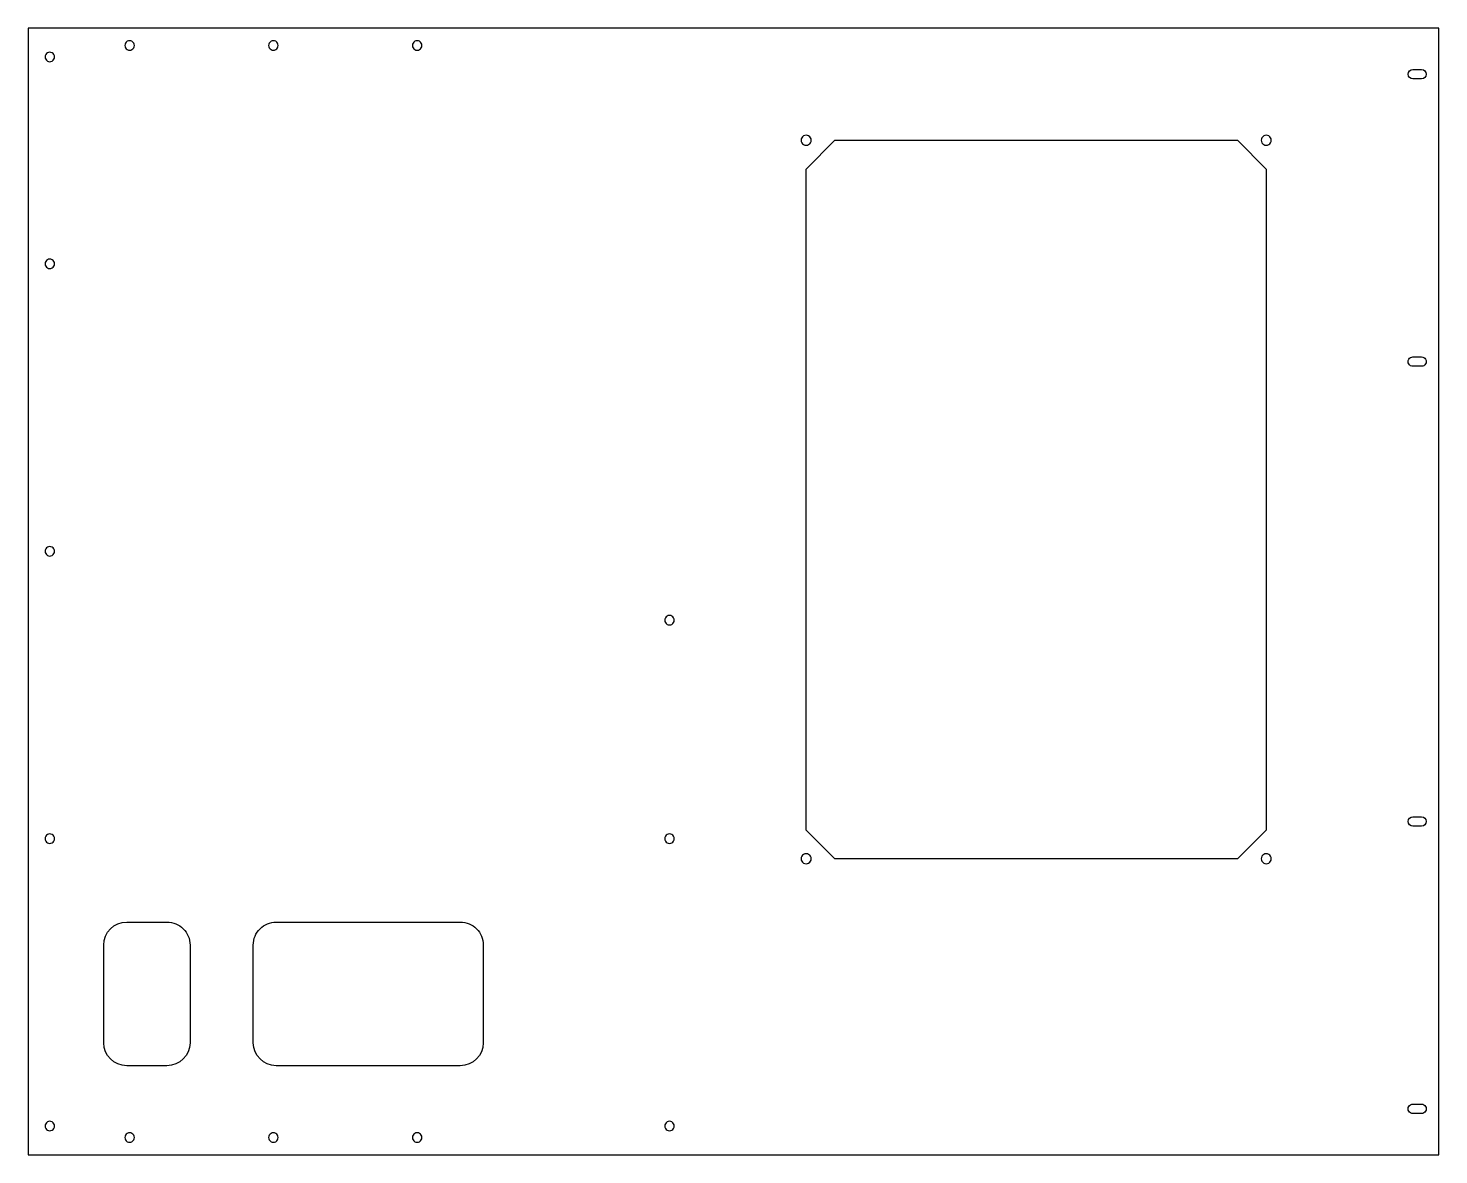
# Model space of a CAD drawing. Extents: x -166 to 324, y 26 to 418.
import ezdxf

# ---------------------------------------------------------------- set-up
doc = ezdxf.new("R2010")
doc.units = 0
doc.layers.add('Layer_1', color=7, linetype='CONTINUOUS')

msp = doc.modelspace()

# ---------------------------------------------------------------- linework, layer by layer
at = {"layer": 'Layer_1', "color": 7}
for p, q in [((-166.202, 418.137681), (-166.202, 26.13817)), ((324.321282, 418.137681), (-166.202, 418.137681)), ((324.321282, 26.13817), (324.321282, 418.137681)), ((-129.2901, 412.137687), (-129.2901, 412.137687)), ((-79.290162, 412.137687), (-79.290162, 412.137687)), ((-29.290225, 412.137687), (-29.290225, 412.137687)), ((-157.052012, 408.137692), (-157.052012, 408.137692)), ((315.32128, 403.787699), (318.321281, 403.787699)), ((315.32128, 403.787699), (315.32128, 403.787699)), ((318.321281, 400.487703), (315.32128, 400.487703)), ((104.32155, 369.137743), (114.321544, 379.137729)), ((106.071555, 379.137729), (106.071555, 379.137729)), ((114.321544, 379.137729), (254.321352, 379.137729)), ((254.321352, 379.137729), (264.321346, 369.137743)), ((266.071351, 379.137729), (266.071351, 379.137729)), ((104.32155, 139.138032), (104.32155, 369.137743)), ((264.321346, 369.137743), (264.321346, 139.138032)), ((-157.052012, 336.137784), (-157.052012, 336.137784)), ((315.32128, 303.787824), (318.321281, 303.787824)), ((315.32128, 303.787824), (315.32128, 303.787824)), ((318.321281, 300.487829), (315.32128, 300.487829)), ((-157.052012, 236.137909), (-157.052012, 236.137909)), ((58.47161, 212.13794), (58.47161, 212.13794)), ((315.32128, 143.788025), (318.321281, 143.788025)), ((114.321544, 129.138043), (104.32155, 139.138032)), ((264.321346, 139.138032), (254.321352, 129.138043)), ((318.321281, 140.48803), (315.32128, 140.48803)), ((318.321281, 140.48803), (318.321281, 140.48803)), ((-157.052012, 136.138037), (-157.052012, 136.138037)), ((58.47161, 136.138037), (58.47161, 136.138037)), ((106.071555, 129.138043), (106.071555, 129.138043)), ((254.321352, 129.138043), (114.321544, 129.138043)), ((266.071351, 129.138043), (266.071351, 129.138043)), ((-131.940097, 107.138073), (-117.940113, 107.138073)), ((-131.940097, 107.138073), (-131.940097, 107.138073)), ((-79.940163, 107.138073), (-15.940242, 107.138073)), ((-139.940086, 65.138125), (-139.940086, 99.138083)), ((-109.940124, 99.138083), (-109.940124, 65.138125)), ((-87.940153, 65.138125), (-87.940153, 99.138083)), ((-7.940252, 99.138083), (-7.940252, 65.138125)), ((-87.940153, 65.138125), (-87.940153, 65.138125)), ((-117.940113, 57.138143), (-131.940097, 57.138143)), ((-15.940242, 57.138143), (-79.940163, 57.138143)), ((315.32128, 43.788158), (318.321281, 43.788158)), ((315.32128, 43.788158), (315.32128, 43.788158)), ((318.321281, 40.488147), (315.32128, 40.488147)), ((-157.052012, 36.138164), (-157.052012, 36.138164)), ((58.47161, 36.138164), (58.47161, 36.138164)), ((-129.2901, 32.138172), (-129.2901, 32.138172)), ((-79.290162, 32.138172), (-79.290162, 32.138172)), ((-29.290225, 32.138172), (-29.290225, 32.138172)), ((-166.202, 26.13817), (324.321282, 26.13817))]:
    msp.add_line(p, q, dxfattribs=at)
for points in [[(-131.765287, 413.567178), (-132.275895, 413.272287), (-132.590331, 412.727332), (-132.590095, 412.137687)], [(-132.590095, 412.137687), (-132.590331, 411.548042), (-132.275895, 411.003087), (-131.765287, 410.708196)], [(-130.114908, 413.567178), (-130.625516, 413.862068), (-131.254679, 413.862068), (-131.765287, 413.567178)], [(-129.2901, 412.137687), (-129.289864, 412.727332), (-129.6043, 413.272287), (-130.114908, 413.567178)], [(-130.114908, 410.708196), (-129.6043, 411.003087), (-129.289864, 411.548042), (-129.2901, 412.137687)], [(-81.76535, 413.567178), (-82.275958, 413.272287), (-82.590394, 412.727332), (-82.590158, 412.137687)], [(-82.590158, 412.137687), (-82.590394, 411.548042), (-82.275958, 411.003087), (-81.76535, 410.708196)], [(-80.11497, 413.567178), (-80.625578, 413.862068), (-81.254742, 413.862068), (-81.76535, 413.567178)], [(-79.290162, 412.137687), (-79.289926, 412.727332), (-79.604362, 413.272287), (-80.11497, 413.567178)], [(-80.11497, 410.708196), (-79.604362, 411.003087), (-79.289926, 411.548042), (-79.290162, 412.137687)], [(-31.765223, 413.566628), (-32.275735, 413.271884), (-32.590223, 412.727175), (-32.590223, 412.137687)], [(-32.590223, 412.137687), (-32.590223, 411.548199), (-32.275735, 411.00349), (-31.765223, 410.708746)], [(-30.115224, 413.566628), (-30.625736, 413.861372), (-31.254712, 413.861372), (-31.765223, 413.566628)], [(-29.290225, 412.137687), (-29.290225, 412.727175), (-29.604713, 413.271884), (-30.115224, 413.566628)], [(-30.115224, 410.708746), (-29.604713, 411.00349), (-29.290225, 411.548199), (-29.290225, 412.137687)], [(-159.527008, 409.566632), (-160.03752, 409.271889), (-160.352007, 408.72718), (-160.352007, 408.137692)], [(-160.352007, 408.137692), (-160.352007, 407.548205), (-160.03752, 407.003496), (-159.527008, 406.708752)], [(-157.877011, 409.566632), (-158.387522, 409.861376), (-159.016497, 409.861376), (-159.527008, 409.566632)], [(-157.052012, 408.137692), (-157.052012, 408.72718), (-157.366499, 409.271889), (-157.877011, 409.566632)], [(-157.877011, 406.708752), (-157.366499, 407.003496), (-157.052012, 407.548205), (-157.052012, 408.137692)], [(-131.765287, 410.708196), (-131.254679, 410.413306), (-130.625516, 410.413306), (-130.114908, 410.708196)], [(-81.76535, 410.708196), (-81.254742, 410.413306), (-80.625578, 410.413306), (-80.11497, 410.708196)], [(-31.765223, 410.708746), (-31.254712, 410.414002), (-30.625736, 410.414002), (-30.115224, 410.708746)], [(-159.527008, 406.708752), (-159.016497, 406.414008), (-158.387522, 406.414008), (-157.877011, 406.708752)], [(313.671943, 402.137701), (313.671943, 403.048712), (314.410269, 403.787334), (315.32128, 403.787699)], [(318.321281, 403.787699), (319.232291, 403.787334), (319.970618, 403.048712), (319.970618, 402.137701)], [(315.32128, 400.487703), (314.410269, 400.488068), (313.671943, 401.226691), (313.671943, 402.137701)], [(319.970618, 402.137701), (319.970618, 401.226691), (319.232291, 400.488068), (318.321281, 400.487703)], [(103.446547, 380.653277), (102.905094, 380.340669), (102.571545, 379.762945), (102.571545, 379.137729)], [(102.571545, 379.137729), (102.571545, 378.512512), (102.905094, 377.934788), (103.446547, 377.62218)], [(105.196552, 380.653277), (104.655099, 380.965886), (103.988001, 380.965886), (103.446547, 380.653277)], [(106.071555, 379.137729), (106.071555, 379.762945), (105.738006, 380.340669), (105.196552, 380.653277)], [(105.196552, 377.62218), (105.738006, 377.934788), (106.071555, 378.512512), (106.071555, 379.137729)], [(263.446343, 380.653278), (262.90489, 380.340669), (262.571341, 379.762945), (262.571341, 379.137729)], [(262.571341, 379.137729), (262.571341, 378.512512), (262.90489, 377.934788), (263.446343, 377.62218)], [(265.196348, 380.653278), (264.654895, 380.965886), (263.987797, 380.965886), (263.446343, 380.653278)], [(266.071351, 379.137729), (266.071351, 379.762945), (265.737802, 380.340669), (265.196348, 380.653278)], [(265.196348, 377.62218), (265.737802, 377.934788), (266.071351, 378.512512), (266.071351, 379.137729)], [(103.446547, 377.62218), (103.988001, 377.309572), (104.655099, 377.309572), (105.196552, 377.62218)], [(263.446343, 377.62218), (263.987797, 377.309572), (264.654895, 377.309572), (265.196348, 377.62218)], [(-159.527008, 337.566724), (-160.03752, 337.27198), (-160.352007, 336.727271), (-160.352007, 336.137784)], [(-160.352007, 336.137784), (-160.352007, 335.548296), (-160.03752, 335.003587), (-159.527008, 334.708843)], [(-157.877011, 337.566724), (-158.387522, 337.861467), (-159.016497, 337.861467), (-159.527008, 337.566724)], [(-159.527008, 334.708843), (-159.016497, 334.4141), (-158.387522, 334.4141), (-157.877011, 334.708843)], [(-157.052012, 336.137784), (-157.052012, 336.727271), (-157.366499, 337.27198), (-157.877011, 337.566724)], [(-157.877011, 334.708843), (-157.366499, 335.003587), (-157.052012, 335.548296), (-157.052012, 336.137784)], [(313.89234, 301.312828), (313.597596, 301.823339), (313.597596, 302.452314), (313.89234, 302.962825)], [(313.89234, 302.962825), (314.187084, 303.473337), (314.731793, 303.787824), (315.32128, 303.787824)], [(315.32128, 300.487829), (314.731793, 300.487829), (314.187084, 300.802316), (313.89234, 301.312828)], [(318.321281, 303.787824), (318.910768, 303.787824), (319.455477, 303.473337), (319.750221, 302.962825)], [(319.750221, 301.312828), (319.455477, 300.802316), (318.910768, 300.487829), (318.321281, 300.487829)], [(319.750221, 302.962825), (320.044965, 302.452314), (320.044965, 301.823339), (319.750221, 301.312828)], [(-159.527008, 237.566849), (-160.03752, 237.272105), (-160.352007, 236.727396), (-160.352007, 236.137909)], [(-160.352007, 236.137909), (-160.352007, 235.548421), (-160.03752, 235.003713), (-159.527008, 234.708969)], [(-157.877011, 237.566849), (-158.387522, 237.861593), (-159.016497, 237.861593), (-159.527008, 237.566849)], [(-157.052012, 236.137909), (-157.052012, 236.727396), (-157.366499, 237.272105), (-157.877011, 237.566849)], [(-157.877011, 234.708969), (-157.366499, 235.003713), (-157.052012, 235.548421), (-157.052012, 236.137909)], [(-159.527008, 234.708969), (-159.016497, 234.414225), (-158.387522, 234.414225), (-157.877011, 234.708969)], [(55.996422, 213.56743), (55.485814, 213.27254), (55.171378, 212.727584), (55.171614, 212.13794)], [(55.171614, 212.13794), (55.171378, 211.548295), (55.485814, 211.003339), (55.996422, 210.708449)], [(57.646802, 213.56743), (57.136194, 213.862321), (56.50703, 213.862321), (55.996422, 213.56743)], [(58.47161, 212.13794), (58.471846, 212.727584), (58.15741, 213.27254), (57.646802, 213.56743)], [(57.646802, 210.708449), (58.15741, 211.003339), (58.471846, 211.548295), (58.47161, 212.13794)], [(55.996422, 210.708449), (56.50703, 210.413558), (57.136194, 210.413558), (57.646802, 210.708449)], [(313.671943, 142.138028), (313.671943, 143.049038), (314.410269, 143.787661), (315.32128, 143.788025)], [(318.321281, 143.788025), (319.232291, 143.787661), (319.970618, 143.049038), (319.970618, 142.138028)], [(-159.527008, 137.566977), (-160.03752, 137.272233), (-160.352007, 136.727524), (-160.352007, 136.138037)], [(-157.877011, 137.566977), (-158.387522, 137.86172), (-159.016497, 137.86172), (-159.527008, 137.566977)], [(-157.052012, 136.138037), (-157.052012, 136.727524), (-157.366499, 137.272233), (-157.877011, 137.566977)], [(55.996422, 137.567527), (55.485814, 137.272637), (55.171378, 136.727681), (55.171614, 136.138037)], [(57.646802, 137.567527), (57.136194, 137.862418), (56.50703, 137.862418), (55.996422, 137.567527)], [(58.47161, 136.138037), (58.471846, 136.727681), (58.15741, 137.272637), (57.646802, 137.567527)], [(315.32128, 140.48803), (314.410269, 140.488395), (313.671943, 141.227017), (313.671943, 142.138028)], [(319.970618, 142.138028), (319.970618, 141.227017), (319.232291, 140.488395), (318.321281, 140.48803)], [(-160.352007, 136.138037), (-160.352007, 135.548549), (-160.03752, 135.00384), (-159.527008, 134.709096)], [(-159.527008, 134.709096), (-159.016497, 134.414353), (-158.387522, 134.414353), (-157.877011, 134.709096)], [(-157.877011, 134.709096), (-157.366499, 135.00384), (-157.052012, 135.548549), (-157.052012, 136.138037)], [(55.171614, 136.138037), (55.171378, 135.548392), (55.485814, 135.003436), (55.996422, 134.708546)], [(55.996422, 134.708546), (56.50703, 134.413655), (57.136194, 134.413655), (57.646802, 134.708546)], [(57.646802, 134.708546), (58.15741, 135.003436), (58.471846, 135.548392), (58.47161, 136.138037)], [(103.446547, 130.653592), (102.905094, 130.340984), (102.571545, 129.76326), (102.571545, 129.138043)], [(102.571545, 129.138043), (102.571545, 128.512827), (102.905094, 127.935103), (103.446547, 127.622495)], [(105.196552, 130.653592), (104.655099, 130.9662), (103.988001, 130.9662), (103.446547, 130.653592)], [(103.446547, 127.622495), (103.988001, 127.309887), (104.655099, 127.309887), (105.196552, 127.622495)], [(106.071555, 129.138043), (106.071555, 129.76326), (105.738006, 130.340984), (105.196552, 130.653592)], [(105.196552, 127.622495), (105.738006, 127.935103), (106.071555, 128.512827), (106.071555, 129.138043)], [(263.446343, 130.653592), (262.90489, 130.340984), (262.571341, 129.76326), (262.571341, 129.138043)], [(262.571341, 129.138043), (262.571341, 128.512827), (262.90489, 127.935103), (263.446343, 127.622495)], [(265.196348, 130.653592), (264.654895, 130.966201), (263.987797, 130.966201), (263.446343, 130.653592)], [(263.446343, 127.622495), (263.987797, 127.309887), (264.654895, 127.309887), (265.196348, 127.622495)], [(266.071351, 129.138043), (266.071351, 129.76326), (265.737802, 130.340984), (265.196348, 130.653592)], [(265.196348, 127.622495), (265.737802, 127.935103), (266.071351, 128.512827), (266.071351, 129.138043)], [(-139.940086, 99.138083), (-139.940086, 103.556355), (-136.358369, 107.138073), (-131.940097, 107.138073)], [(-117.940113, 107.138073), (-115.818384, 107.138073), (-113.783556, 106.295219), (-112.283266, 104.79493)], [(-112.283266, 104.79493), (-110.782977, 103.294641), (-109.940124, 101.259812), (-109.940124, 99.138083)], [(-87.940153, 99.138083), (-87.940153, 101.259812), (-87.097299, 103.294641), (-85.59701, 104.79493)], [(-85.59701, 104.79493), (-84.096721, 106.295219), (-82.061892, 107.138073), (-79.940163, 107.138073)], [(-15.940242, 107.138073), (-13.818513, 107.138073), (-11.783684, 106.295219), (-10.283395, 104.79493)], [(-10.283395, 104.79493), (-8.783106, 103.294641), (-7.940252, 101.259812), (-7.940252, 99.138083)], [(-131.940097, 57.138143), (-136.358366, 57.138143), (-139.940082, 60.719856), (-139.940086, 65.138125)], [(-109.940124, 65.138125), (-109.940128, 60.719856), (-113.521844, 57.138143), (-117.940113, 57.138143)], [(-79.940163, 57.138143), (-84.358433, 57.138143), (-87.940149, 60.719856), (-87.940153, 65.138125)], [(-7.940252, 65.138125), (-7.940257, 60.719856), (-11.521973, 57.138143), (-15.940242, 57.138143)], [(313.892333, 41.31315), (313.597588, 41.823663), (313.597588, 42.452642), (313.892333, 42.963155)], [(313.892333, 42.963155), (314.187078, 43.473669), (314.73179, 43.788158), (315.32128, 43.788158)], [(315.32128, 40.488147), (314.73179, 40.488147), (314.187078, 40.802636), (313.892333, 41.31315)], [(318.321281, 43.788158), (318.910771, 43.788158), (319.455483, 43.473669), (319.750228, 42.963155)], [(319.750228, 41.31315), (319.455483, 40.802636), (318.910771, 40.488147), (318.321281, 40.488147)], [(319.750228, 42.963155), (320.044973, 42.452642), (320.044973, 41.823663), (319.750228, 41.31315)], [(-159.527008, 37.567104), (-160.03752, 37.27236), (-160.352007, 36.727652), (-160.352007, 36.138164)], [(-160.352007, 36.138164), (-160.352007, 35.548677), (-160.03752, 35.003968), (-159.527008, 34.709224)], [(-157.877011, 37.567104), (-158.387522, 37.861848), (-159.016497, 37.861848), (-159.527008, 37.567104)], [(-159.527008, 34.709224), (-159.016497, 34.41448), (-158.387522, 34.41448), (-157.877011, 34.709224)], [(-157.052012, 36.138164), (-157.052012, 36.727652), (-157.366499, 37.27236), (-157.877011, 37.567104)], [(-157.877011, 34.709224), (-157.366499, 35.003968), (-157.052012, 35.548677), (-157.052012, 36.138164)], [(55.996422, 37.567655), (55.485814, 37.272764), (55.171378, 36.727809), (55.171614, 36.138164)], [(55.171614, 36.138164), (55.171378, 35.548519), (55.485814, 35.003564), (55.996422, 34.708673)], [(57.646802, 37.567655), (57.136194, 37.862545), (56.50703, 37.862545), (55.996422, 37.567655)], [(55.996422, 34.708673), (56.50703, 34.413783), (57.136194, 34.413783), (57.646802, 34.708673)], [(58.47161, 36.138164), (58.471846, 36.727809), (58.15741, 37.272764), (57.646802, 37.567655)], [(57.646802, 34.708673), (58.15741, 35.003564), (58.471846, 35.548519), (58.47161, 36.138164)], [(-131.765287, 33.567663), (-132.275895, 33.272772), (-132.590331, 32.727817), (-132.590095, 32.138172)], [(-132.590095, 32.138172), (-132.590331, 31.548527), (-132.275895, 31.003572), (-131.765287, 30.708681)], [(-130.114908, 33.567663), (-130.625516, 33.862553), (-131.254679, 33.862553), (-131.765287, 33.567663)], [(-131.765287, 30.708681), (-131.254679, 30.413791), (-130.625516, 30.413791), (-130.114908, 30.708681)], [(-129.2901, 32.138172), (-129.289864, 32.727817), (-129.6043, 33.272772), (-130.114908, 33.567663)], [(-130.114908, 30.708681), (-129.6043, 31.003572), (-129.289864, 31.548527), (-129.2901, 32.138172)], [(-81.76535, 33.567663), (-82.275958, 33.272772), (-82.590394, 32.727817), (-82.590158, 32.138172)], [(-82.590158, 32.138172), (-82.590394, 31.548527), (-82.275958, 31.003572), (-81.76535, 30.708681)], [(-80.11497, 33.567663), (-80.625578, 33.862553), (-81.254742, 33.862553), (-81.76535, 33.567663)], [(-81.76535, 30.708681), (-81.254742, 30.413791), (-80.625578, 30.413791), (-80.11497, 30.708681)], [(-79.290162, 32.138172), (-79.289926, 32.727817), (-79.604362, 33.272772), (-80.11497, 33.567663)], [(-80.11497, 30.708681), (-79.604362, 31.003572), (-79.289926, 31.548527), (-79.290162, 32.138172)], [(-31.765223, 33.567113), (-32.275735, 33.272369), (-32.590223, 32.72766), (-32.590223, 32.138172)], [(-32.590223, 32.138172), (-32.590223, 31.548684), (-32.275735, 31.003975), (-31.765223, 30.709231)], [(-30.115224, 33.567113), (-30.625736, 33.861857), (-31.254712, 33.861857), (-31.765223, 33.567113)], [(-31.765223, 30.709231), (-31.254712, 30.414487), (-30.625736, 30.414487), (-30.115224, 30.709231)], [(-29.290225, 32.138172), (-29.290225, 32.72766), (-29.604713, 33.272369), (-30.115224, 33.567113)], [(-30.115224, 30.709231), (-29.604713, 31.003975), (-29.290225, 31.548684), (-29.290225, 32.138172)]]:
    msp.add_open_spline(points, degree=3, dxfattribs=at)

doc.saveas('drawing.dxf')
